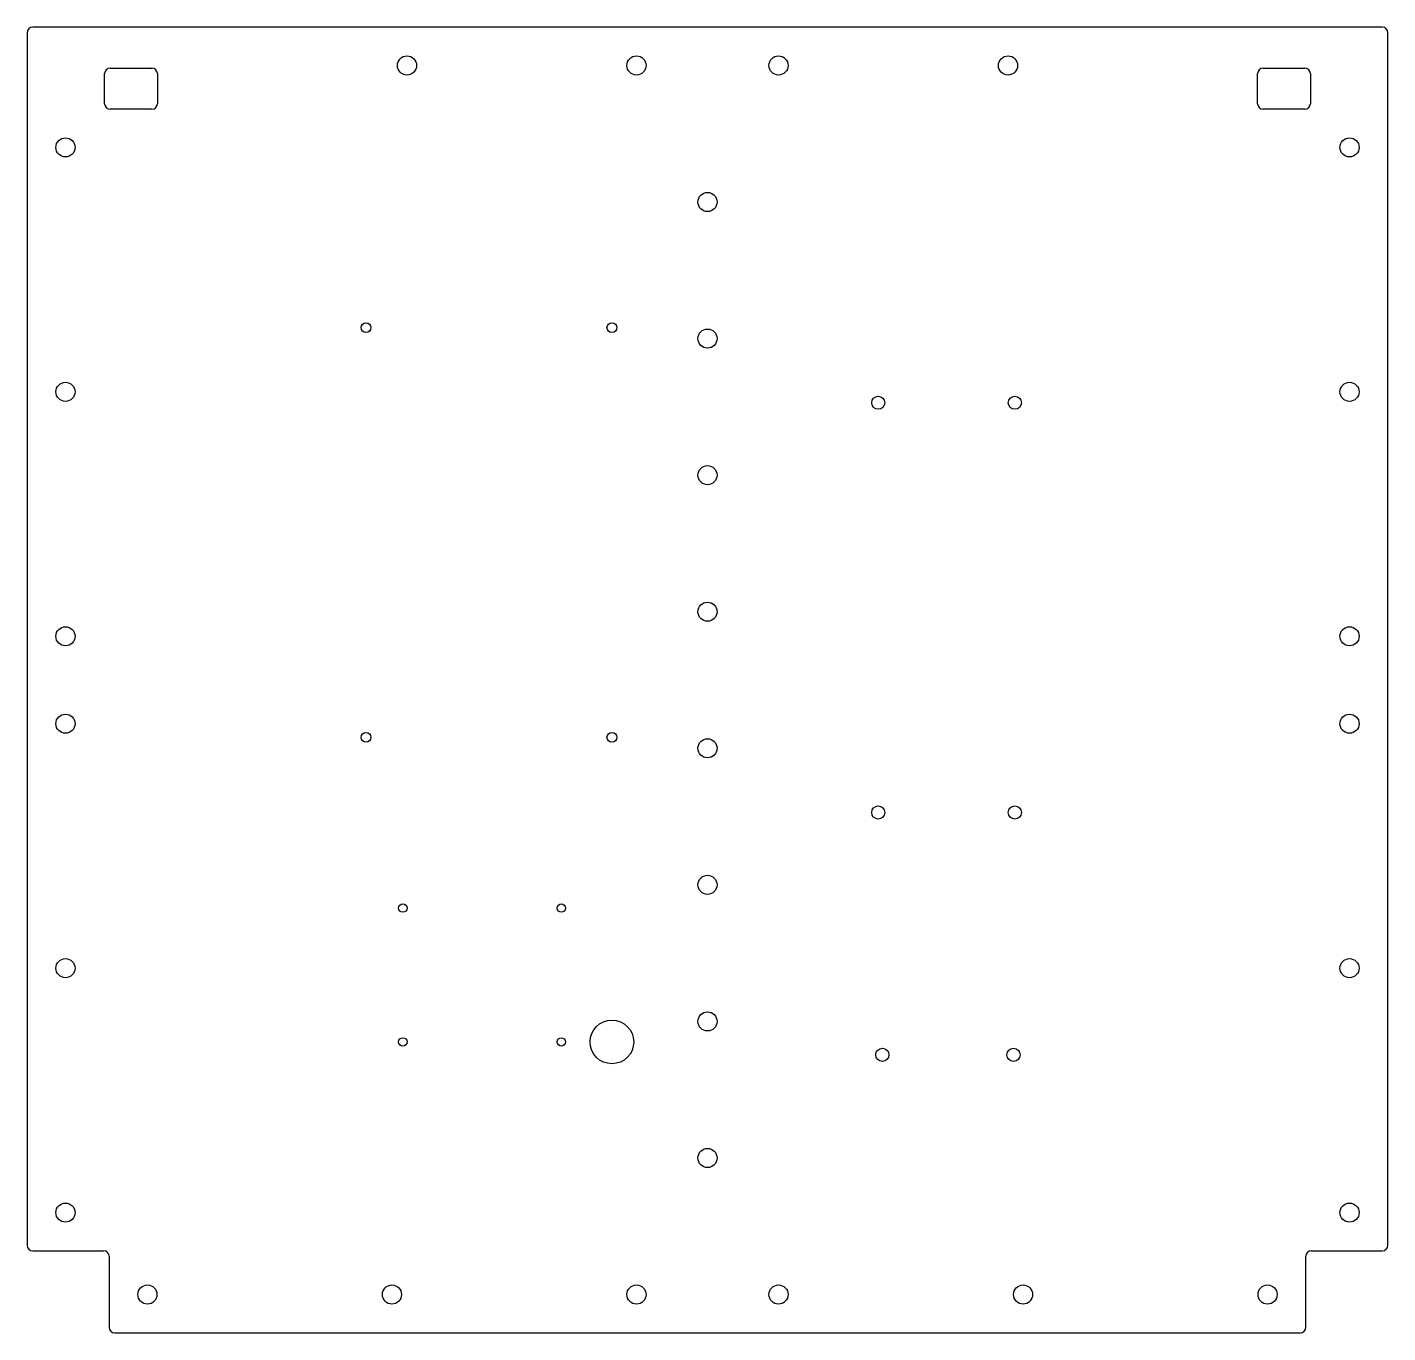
# Model space of a CAD drawing. Header units: millimetres. Extents: x -249 to 249, y -239 to 239.
import ezdxf

# ---------------------------------------------------------------- set-up
doc = ezdxf.new("R2010")
doc.units = ezdxf.units.MM
doc.layers.add('CUTOUTS', color=1, linetype='CONTINUOUS')
doc.layers.add('PERIMETER', color=5, linetype='CONTINUOUS')

msp = doc.modelspace()

# ---------------------------------------------------------------- linework, layer by layer
at = {"layer": 'CUTOUTS'}
for p, q in [((-220.65, 211), (-220.65, 222)), ((-218.65, 224), (-203.35, 224)), ((-201.35, 222), (-201.35, 211)), ((201.35, 211), (201.35, 222)), ((203.35, 224), (218.65, 224)), ((220.65, 222), (220.65, 211)), ((-203.35, 209), (-218.65, 209)), ((218.65, 209), (203.35, 209))]:
    msp.add_line(p, q, dxfattribs=at)
for centre, radius in [((-110, 225), 3.5), ((-26, 225), 3.5), ((26, 225), 3.5), ((110, 225), 3.5), ((-235, 195), 3.5), ((235, 195), 3.5), ((0, 175), 3.5), ((-125, 129), 1.8), ((-35, 129), 1.8), ((0, 125), 3.5), ((-235, 105.5), 3.5), ((235, 105.5), 3.5), ((62.5, 101.5), 2.4), ((112.5, 101.5), 2.4), ((0, 75), 3.5), ((0, 25), 3.5), ((-235, 16), 3.5), ((235, 16), 3.5), ((-235, -16), 3.5), ((235, -16), 3.5), ((-125, -21), 1.8), ((-35, -21), 1.8), ((0, -25), 3.5), ((62.5, -48.5), 2.4), ((112.5, -48.5), 2.4), ((0, -75), 3.5), ((-111.5, -83.5), 1.55), ((-53.5, -83.5), 1.55), ((-235, -105.5), 3.5), ((235, -105.5), 3.5), ((-35, -132.5), 8), ((0, -125), 3.5), ((-111.5, -132.5), 1.55), ((-53.5, -132.5), 1.55), ((64, -137.25), 2.4), ((112, -137.25), 2.4), ((0, -175), 3.5), ((-235, -195), 3.5), ((235, -195), 3.5), ((-205, -225), 3.5), ((-115.5, -225), 3.5), ((-26, -225), 3.5), ((26, -225), 3.5), ((115.5, -225), 3.5), ((205, -225), 3.5)]:
    msp.add_circle(centre, radius, dxfattribs=at)
for centre, start, end in [((-218.65, 222), 90, 180), ((-203.35, 222), 0, 90), ((203.35, 222), 90, 180), ((218.65, 222), 0, 90), ((-218.65, 211), 180, 270), ((-203.35, 211), -90, 0), ((203.35, 211), 180, 270), ((218.65, 211), -90, 0)]:
    msp.add_arc(centre, 2, start, end, dxfattribs=at)
at = {"layer": 'PERIMETER'}
for p, q in [((-249, 237), (-249, -207)), ((247, 239), (-247, 239)), ((249, -207), (249, 237)), ((-247, -209), (-221, -209)), ((221, -209), (247, -209)), ((-219, -211), (-219, -237)), ((219, -237), (219, -211)), ((-217, -239), (217, -239))]:
    msp.add_line(p, q, dxfattribs=at)
for centre, start, end in [((-247, 237), 90, 180), ((247, 237), 0, 90), ((-247, -207), 180, 270), ((-221, -211), 0, 90), ((221, -211), 90, 180), ((247, -207), -90, 0), ((-217, -237), 180, 270), ((217, -237), -90, 0)]:
    msp.add_arc(centre, 2, start, end, dxfattribs=at)

doc.saveas('drawing.dxf')
